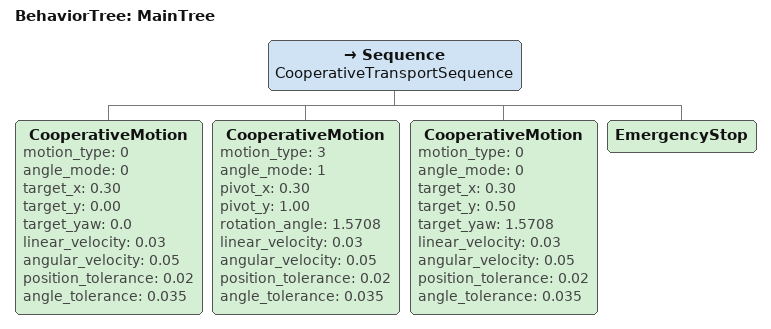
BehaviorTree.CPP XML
<root main_tree_to_execute="MainTree">
  <BehaviorTree ID="MainTree">
    <Sequence name="CooperativeTransportSequence">
      <!-- Parameters can be remapped from a higher-level node with {key}. -->
      <CooperativeMotion motion_type="0" angle_mode="0"
          target_x="0.30" target_y="0.00" target_yaw="0.0"
          linear_velocity="0.03" angular_velocity="0.05"
          position_tolerance="0.02" angle_tolerance="0.035" />
      <CooperativeMotion motion_type="3" angle_mode="1"
          pivot_x="0.30" pivot_y="1.00" rotation_angle="1.5708"
          linear_velocity="0.03" angular_velocity="0.05"
          position_tolerance="0.02" angle_tolerance="0.035" />
      <CooperativeMotion motion_type="0" angle_mode="0"
          target_x="0.30" target_y="0.50" target_yaw="1.5708"
          linear_velocity="0.03" angular_velocity="0.05"
          position_tolerance="0.02" angle_tolerance="0.035" />
      <EmergencyStop />
    </Sequence>
  </BehaviorTree>
</root>
